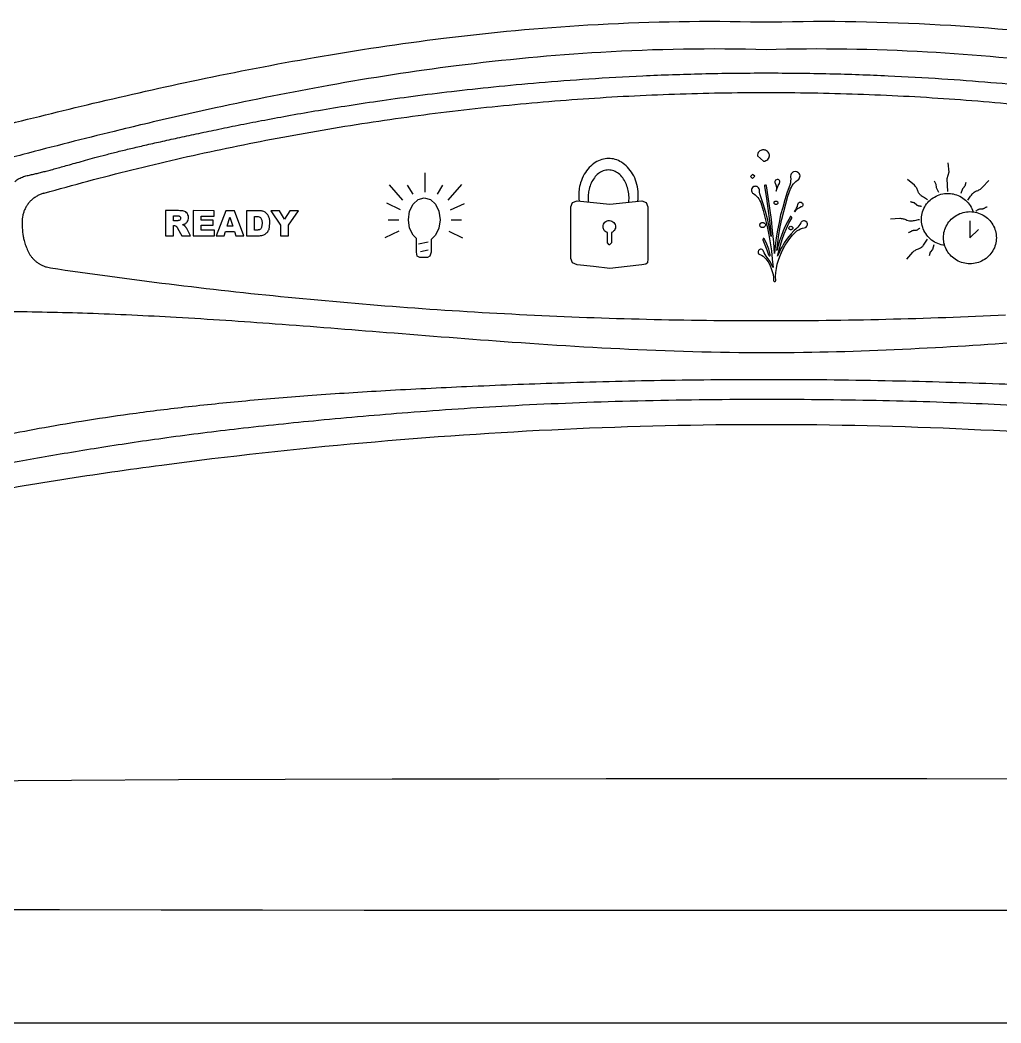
# Model space of a CAD drawing. Extents: x 941 to 1034, y 781 to 934.
# Drawn here: x 985.921 to 988.565, y 801.568 to 804.272 of the extents above; entities that cross this region are included whole.
import ezdxf

# ---------------------------------------------------------------- set-up
doc = ezdxf.new("R2010")
doc.units = 0
doc.header["$MEASUREMENT"] = 0
doc.layers.add('1', color=4, linetype='Continuous')

# ---------------------------------------------------------------- blocks, each defined once
blk = doc.blocks.new('main_control')
at = {"color": 3, "linetype": 'Continuous'}
for p, q in [((10.8973, 14.0873), (10.9136, 14.0729)), ((11.4108, 14.0683), (11.4129, 14.0436)), ((10.0017, 13.9898), (10.0022, 14.0419)), ((10.8839, 14.0371), (10.8783, 14.032)), ((10.8783, 14.032), (10.8843, 14.0265)), ((10.8906, 14.0324), (10.8839, 14.0371)), ((10.8843, 14.0265), (10.8906, 14.0324)), ((10.987, 14.0357), (10.9864, 14.0328)), ((10.9864, 14.0328), (10.9865, 14.03)), ((10.9883, 14.0386), (10.987, 14.0357)), ((10.9897, 14.0408), (10.9883, 14.0386)), ((10.9925, 14.043), (10.9897, 14.0408)), ((10.9946, 14.0445), (10.9925, 14.043)), ((11.0003, 14.0447), (10.9946, 14.0445)), ((11.0033, 14.0441), (11.0003, 14.0447)), ((11.0062, 14.0428), (11.0033, 14.0441)), ((11.0084, 14.0414), (11.0062, 14.0428)), ((11.0099, 14.0393), (11.0084, 14.0414)), ((11.0114, 14.0366), (11.0099, 14.0393)), ((11.0123, 14.0337), (11.0114, 14.0366)), ((11.0116, 14.0309), (11.0123, 14.0337)), ((11.4129, 14.0436), (11.4079, 14.0249)), ((9.9421, 13.9682), (9.906, 14.0094)), ((9.9693, 13.9841), (9.9546, 14.0079)), ((10.0352, 13.9841), (10.0499, 14.0079)), ((10.0635, 13.9676), (10.1006, 14.0099)), ((10.8922, 14.0055), (10.8901, 14.0047)), ((10.8944, 14.0048), (10.8922, 14.0055)), ((10.8966, 14.0042), (10.8944, 14.0048)), ((10.9173, 14.0085), (10.916, 14.007)), ((10.916, 14.007), (10.916, 14.0056)), ((10.916, 14.0056), (10.9215, 13.9724)), ((10.918, 14.0092), (10.9173, 14.0085)), ((10.9195, 14.0085), (10.918, 14.0092)), ((10.921, 14.0079), (10.9195, 14.0085)), ((10.9217, 14.0065), (10.921, 14.0079)), ((10.9264, 13.9768), (10.9217, 14.0065)), ((10.945, 14.0201), (10.9444, 14.0179)), ((10.9444, 14.0179), (10.9445, 14.0158)), ((10.9445, 14.0158), (10.9453, 14.0137)), ((10.9464, 14.0215), (10.945, 14.0201)), ((10.9453, 14.0137), (10.9469, 14.0088)), ((10.9485, 14.023), (10.9464, 14.0215)), ((10.9469, 14.0088), (10.9485, 14.0032)), ((10.9507, 14.0231), (10.9485, 14.023)), ((10.9494, 13.9975), (10.9534, 14.0076)), ((10.9529, 14.0232), (10.9507, 14.0231)), ((10.955, 14.0225), (10.9529, 14.0232)), ((10.9534, 14.0076), (10.9568, 14.0127)), ((10.9565, 14.0205), (10.955, 14.0225)), ((10.9573, 14.0191), (10.9565, 14.0205)), ((10.9568, 14.0127), (10.9581, 14.017)), ((10.9581, 14.017), (10.9573, 14.0191)), ((10.9844, 14.0086), (10.9778, 13.9893)), ((10.9863, 14.0144), (10.9844, 14.0086)), ((10.9868, 14.0194), (10.9863, 14.0144)), ((10.9865, 14.03), (10.9874, 14.0251)), ((10.9874, 14.0251), (10.9868, 14.0194)), ((10.9889, 14.0031), (10.9909, 14.0074)), ((10.9909, 14.0074), (10.9943, 14.0118)), ((10.9943, 14.0118), (10.9978, 14.0155)), ((10.9978, 14.0155), (11.0013, 14.0185)), ((11.0013, 14.0185), (11.0055, 14.0214)), ((11.0055, 14.0214), (11.0083, 14.023)), ((11.0083, 14.023), (11.0097, 14.0251)), ((11.0097, 14.0251), (11.011, 14.028)), ((11.011, 14.028), (11.0116, 14.0309)), ((11.3205, 14.0078), (11.3014, 14.0238)), ((11.3735, 14.0197), (11.3785, 14.0106)), ((11.3785, 14.0106), (11.3792, 14.0016)), ((11.4079, 14.0249), (11.4099, 13.9914)), ((11.4589, 14.015), (11.4559, 14.0052)), ((11.5043, 14.0024), (11.5206, 14.0212)), ((8.9736, 13.9863), (8.9744, 13.9865)), ((8.9744, 13.9865), (8.9753, 13.9868)), ((10.8817, 13.9973), (10.8811, 13.9952)), ((10.8811, 13.9952), (10.8812, 13.993)), ((10.8812, 13.993), (10.882, 13.9902)), ((10.8824, 13.9995), (10.8817, 13.9973)), ((10.882, 13.9902), (10.8828, 13.9881)), ((10.8837, 14.0016), (10.8824, 13.9995)), ((10.8828, 13.9881), (10.8843, 13.9867)), ((10.888, 14.0046), (10.8837, 14.0016)), ((10.8843, 13.9867), (10.8865, 13.9854)), ((10.8865, 13.9854), (10.8909, 13.982)), ((10.8901, 14.0047), (10.888, 14.0046)), ((10.8909, 13.982), (10.8946, 13.9786)), ((10.8946, 13.9786), (10.8984, 13.9752)), ((10.8988, 14.0029), (10.8966, 14.0042)), ((10.9003, 14.0008), (10.8988, 14.0029)), ((10.9018, 13.9987), (10.9003, 14.0008)), ((10.9026, 13.9966), (10.9018, 13.9987)), ((10.9029, 13.9895), (10.9026, 13.9966)), ((10.9038, 13.9846), (10.9029, 13.9895)), ((10.9054, 13.9797), (10.9038, 13.9846)), ((10.9127, 13.9579), (10.9054, 13.9797)), ((10.9482, 13.9918), (10.9494, 13.9975)), ((10.9487, 13.9975), (10.9482, 13.9918)), ((10.9485, 14.0032), (10.9487, 13.9975)), ((10.9681, 13.9371), (10.9796, 13.9787)), ((10.9778, 13.9893), (10.9713, 13.9691)), ((10.9796, 13.9787), (10.9868, 13.9988)), ((10.9868, 13.9988), (10.9889, 14.0031)), ((11.3792, 14.0016), (11.3856, 13.9897)), ((11.4499, 13.9983), (11.4459, 13.9854)), ((9.8976, 13.961), (9.9347, 13.9429)), ((9.9599, 13.9383), (9.9693, 13.9568)), ((9.9693, 13.9568), (9.9829, 13.9692)), ((9.9829, 13.9692), (9.9996, 13.9738)), ((9.9996, 13.9738), (10.0164, 13.9692)), ((10.0164, 13.9692), (10.03, 13.9568)), ((10.03, 13.9568), (10.0389, 13.9382)), ((10.1069, 13.9583), (10.0697, 13.9408)), ((10.3944, 13.9498), (10.3994, 13.9618)), ((10.3994, 13.9618), (10.4116, 13.966)), ((10.4116, 13.966), (10.4553, 13.9618)), ((10.4553, 13.9618), (10.4997, 13.9568)), ((10.4997, 13.9568), (10.5426, 13.9618)), ((10.5426, 13.9618), (10.5856, 13.966)), ((10.5856, 13.966), (10.5978, 13.9617)), ((10.5978, 13.9617), (10.602, 13.9498)), ((10.8984, 13.9752), (10.9014, 13.971)), ((10.9014, 13.971), (10.9037, 13.9661)), ((10.9037, 13.9661), (10.9061, 13.9612)), ((10.9061, 13.9612), (10.9126, 13.9402)), ((10.9192, 13.9368), (10.9127, 13.9579)), ((10.9215, 13.9724), (10.9311, 13.9046)), ((10.9311, 13.9465), (10.9264, 13.9768)), ((10.9713, 13.9691), (10.9656, 13.9484)), ((11.0031, 13.9461), (11.0051, 13.9511)), ((11.0051, 13.9511), (11.0064, 13.9569)), ((11.0064, 13.9569), (11.007, 13.9583)), ((11.007, 13.9583), (11.0084, 13.9605)), ((11.0084, 13.9605), (11.0105, 13.962)), ((11.0105, 13.962), (11.0127, 13.9621)), ((11.0127, 13.9621), (11.0148, 13.9621)), ((11.0148, 13.9621), (11.0163, 13.9615)), ((11.0163, 13.9615), (11.0185, 13.9601)), ((11.0188, 13.9516), (11.0174, 13.9501)), ((11.0185, 13.9601), (11.0193, 13.958)), ((11.0201, 13.9538), (11.0188, 13.9516)), ((11.0193, 13.958), (11.0201, 13.9559)), ((11.0201, 13.9559), (11.0201, 13.9538)), ((11.3268, 13.9547), (11.3198, 13.9606)), ((9.3023, 13.9395), (9.3023, 13.8718)), ((9.3376, 13.9395), (9.3023, 13.9395)), ((9.3236, 13.912), (9.3236, 13.9258)), ((9.3236, 13.9258), (9.3329, 13.9258)), ((9.3765, 13.9395), (9.3765, 13.8718)), ((9.4332, 13.9394), (9.3765, 13.9395)), ((9.3978, 13.9142), (9.3978, 13.925)), ((9.3978, 13.925), (9.4332, 13.925)), ((9.4332, 13.925), (9.4332, 13.9394)), ((9.4646, 13.9394), (9.4388, 13.8718)), ((9.4878, 13.9394), (9.4646, 13.9394)), ((9.5136, 13.8718), (9.4878, 13.9394)), ((9.5205, 13.9394), (9.5205, 13.8718)), ((9.552, 13.9394), (9.5205, 13.9394)), ((9.5417, 13.8872), (9.5417, 13.9241)), ((9.5417, 13.9241), (9.547, 13.9241)), ((9.5856, 13.9394), (9.6123, 13.9001)), ((9.6091, 13.9394), (9.5856, 13.9394)), ((9.623, 13.9166), (9.6091, 13.9394)), ((9.6368, 13.9394), (9.623, 13.9166)), ((9.6336, 13.9001), (9.6603, 13.9394)), ((9.6603, 13.9394), (9.6368, 13.9394)), ((9.9567, 13.9151), (9.9599, 13.9383)), ((10.0389, 13.9382), (10.0425, 13.915)), ((10.3944, 13.8101), (10.3944, 13.9498)), ((10.602, 13.9498), (10.602, 13.81)), ((10.9126, 13.9402), (10.9184, 13.9184)), ((10.925, 13.9143), (10.9192, 13.9368)), ((10.935, 13.9161), (10.9311, 13.9465)), ((10.9598, 13.9283), (10.9555, 13.9076)), ((10.9656, 13.9484), (10.9598, 13.9283)), ((10.9631, 13.9163), (10.9681, 13.9371)), ((10.997, 13.936), (11.0004, 13.9411)), ((11.0012, 13.9404), (10.997, 13.936)), ((11.0004, 13.9411), (11.0031, 13.9461)), ((11.0054, 13.9441), (11.0012, 13.9404)), ((11.0103, 13.9471), (11.0054, 13.9441)), ((11.0153, 13.9494), (11.0103, 13.9471)), ((11.0174, 13.9501), (11.0153, 13.9494)), ((9.3325, 13.912), (9.3236, 13.912)), ((9.3236, 13.8718), (9.3236, 13.8992)), ((9.3236, 13.8992), (9.3254, 13.8992)), ((9.4307, 13.9142), (9.3978, 13.9142)), ((9.3978, 13.8871), (9.3978, 13.9004)), ((9.3978, 13.9004), (9.4307, 13.9004)), ((9.4307, 13.9004), (9.4307, 13.9142)), ((9.4684, 13.8976), (9.4759, 13.9219)), ((9.4834, 13.8976), (9.4684, 13.8976)), ((9.4759, 13.9219), (9.4834, 13.8976)), ((9.5624, 13.9054), (9.5608, 13.8937)), ((9.5811, 13.889), (9.5837, 13.9058)), ((9.6123, 13.9001), (9.6123, 13.8717)), ((9.6336, 13.8717), (9.6336, 13.9001)), ((9.9023, 13.9146), (9.9306, 13.9146)), ((9.9599, 13.8924), (9.9567, 13.9151)), ((10.0425, 13.915), (10.0389, 13.8923)), ((10.0718, 13.9145), (10.1001, 13.9145)), ((10.9184, 13.9184), (10.9235, 13.8965)), ((10.9301, 13.8925), (10.925, 13.9143)), ((10.9311, 13.9046), (10.9345, 13.8699)), ((10.9383, 13.885), (10.935, 13.9161)), ((10.9555, 13.9076), (10.9519, 13.8868)), ((10.9588, 13.8956), (10.9631, 13.9163)), ((10.9724, 13.8975), (10.9664, 13.8852)), ((10.9785, 13.9098), (10.9724, 13.8975)), ((10.9755, 13.8912), (10.9822, 13.9056)), ((10.9853, 13.9221), (10.9785, 13.9098)), ((10.9822, 13.9056), (10.9897, 13.9194)), ((10.9859, 13.9235), (10.9853, 13.9221)), ((10.9874, 13.9236), (10.9859, 13.9235)), ((10.9888, 13.9229), (10.9874, 13.9236)), ((10.9896, 13.9222), (10.9888, 13.9229)), ((10.9903, 13.9208), (10.9896, 13.9222)), ((10.9897, 13.9194), (10.9903, 13.9208)), ((11.0091, 13.8988), (11.0064, 13.8951)), ((11.0119, 13.9024), (11.0091, 13.8988)), ((11.0139, 13.9067), (11.0119, 13.9024)), ((11.0152, 13.9089), (11.0139, 13.9067)), ((11.0166, 13.9104), (11.0152, 13.9089)), ((11.0188, 13.9112), (11.0166, 13.9104)), ((11.0216, 13.912), (11.0188, 13.9112)), ((11.0238, 13.912), (11.0216, 13.912)), ((11.026, 13.9114), (11.0238, 13.912)), ((11.0304, 13.9087), (11.026, 13.9114)), ((11.0287, 13.8952), (11.0301, 13.8973)), ((11.0301, 13.8973), (11.0314, 13.8995)), ((11.0312, 13.9066), (11.0304, 13.9087)), ((11.032, 13.9038), (11.0312, 13.9066)), ((11.0314, 13.8995), (11.0321, 13.9017)), ((11.0321, 13.9017), (11.032, 13.9038)), ((11.2808, 13.9182), (11.2558, 13.9162)), ((11.47, 13.9125), (11.47, 13.8665)), ((9.3023, 13.8718), (9.3236, 13.8718)), ((9.3345, 13.8925), (9.3458, 13.8718)), ((9.3458, 13.8718), (9.3698, 13.8718)), ((9.3698, 13.8718), (9.3595, 13.8914)), ((9.3765, 13.8718), (9.4343, 13.8718)), ((9.4343, 13.8871), (9.3978, 13.8871)), ((9.4343, 13.8718), (9.4343, 13.8871)), ((9.4388, 13.8718), (9.4604, 13.8718)), ((9.4604, 13.8718), (9.4639, 13.8829)), ((9.4639, 13.8829), (9.4879, 13.8829)), ((9.4879, 13.8829), (9.4914, 13.8718)), ((9.4914, 13.8718), (9.5136, 13.8718)), ((9.5205, 13.8718), (9.552, 13.8718)), ((9.5469, 13.8872), (9.5417, 13.8872)), ((9.6123, 13.8717), (9.6336, 13.8717)), ((9.8945, 13.8676), (9.9316, 13.8852)), ((9.9693, 13.8738), (9.9599, 13.8924)), ((9.979, 13.8646), (9.9693, 13.8738)), ((10.03, 13.8738), (10.0177, 13.8622)), ((10.0389, 13.8923), (10.03, 13.8738)), ((10.1038, 13.865), (10.0666, 13.8831)), ((10.4932, 13.8524), (10.4932, 13.8803)), ((10.5039, 13.8805), (10.5039, 13.8524)), ((10.9235, 13.8965), (10.9279, 13.8747)), ((10.9279, 13.8747), (10.9315, 13.8528)), ((10.9345, 13.8699), (10.9301, 13.8925)), ((10.9415, 13.8545), (10.9383, 13.885)), ((10.9519, 13.8868), (10.9483, 13.8661)), ((10.9524, 13.8535), (10.9552, 13.8749)), ((10.9552, 13.8749), (10.9588, 13.8956)), ((10.9618, 13.8723), (10.9572, 13.8586)), ((10.9664, 13.8852), (10.9618, 13.8723)), ((10.9636, 13.8617), (10.9696, 13.8768)), ((10.9696, 13.8768), (10.9755, 13.8912)), ((10.9883, 13.8774), (10.9821, 13.8694)), ((10.9851, 13.8646), (10.992, 13.8733)), ((10.9952, 13.8848), (10.9883, 13.8774)), ((10.992, 13.8733), (10.9997, 13.8814)), ((11.0029, 13.8914), (10.9952, 13.8848)), ((10.9997, 13.8814), (11.0039, 13.8851)), ((11.0064, 13.8951), (11.0029, 13.8914)), ((11.0039, 13.8851), (11.0088, 13.8881)), ((11.0088, 13.8881), (11.0138, 13.8904)), ((11.0138, 13.8904), (11.0187, 13.892)), ((11.0187, 13.892), (11.0237, 13.8936)), ((11.0237, 13.8936), (11.0266, 13.8944)), ((11.0266, 13.8944), (11.0287, 13.8952)), ((11.47, 13.8665), (11.493, 13.8891)), ((9.9782, 13.8614), (9.979, 13.8646)), ((9.9782, 13.8274), (9.9782, 13.8614)), ((10.0101, 13.8542), (9.9839, 13.8496)), ((10.0177, 13.8622), (10.018, 13.8614)), ((10.018, 13.8614), (10.018, 13.8274)), ((10.4982, 13.8475), (10.4932, 13.8524)), ((10.4989, 13.8475), (10.4982, 13.8475)), ((10.5039, 13.8524), (10.4989, 13.8475)), ((10.9124, 13.8635), (10.9117, 13.862)), ((10.9117, 13.862), (10.9118, 13.8606)), ((10.9118, 13.8606), (10.9173, 13.8473)), ((10.9131, 13.8642), (10.9124, 13.8635)), ((10.9145, 13.8643), (10.9131, 13.8642)), ((10.916, 13.8636), (10.9145, 13.8643)), ((10.9167, 13.8629), (10.916, 13.8636)), ((10.923, 13.8496), (10.9167, 13.8629)), ((10.9173, 13.8473), (10.9228, 13.834)), ((10.9278, 13.8356), (10.923, 13.8496)), ((10.9315, 13.8528), (10.9352, 13.8309)), ((10.9433, 13.8241), (10.9415, 13.8545)), ((10.9455, 13.8447), (10.9433, 13.8241)), ((10.9483, 13.8661), (10.9455, 13.8447)), ((10.9495, 13.8321), (10.9524, 13.8535)), ((10.9534, 13.8457), (10.9495, 13.8321)), ((10.9572, 13.8586), (10.9534, 13.8457)), ((10.9553, 13.8316), (10.9591, 13.8466)), ((10.9591, 13.8466), (10.9636, 13.8617)), ((10.965, 13.844), (10.9595, 13.8353)), ((10.9697, 13.8527), (10.965, 13.844)), ((10.9666, 13.8369), (10.9721, 13.8464)), ((10.9759, 13.8614), (10.9697, 13.8527)), ((10.9721, 13.8464), (10.9782, 13.8558)), ((10.9821, 13.8694), (10.9759, 13.8614)), ((10.9782, 13.8558), (10.9851, 13.8646)), ((11.3729, 13.8472), (11.3689, 13.8344)), ((9.9808, 13.8171), (9.9782, 13.8274)), ((9.9871, 13.813), (9.9808, 13.8171)), ((10.0096, 13.8326), (9.9892, 13.8289)), ((10.0148, 13.8171), (10.0085, 13.8129)), ((10.018, 13.8274), (10.0148, 13.8171)), ((10.8999, 13.8311), (10.8992, 13.829)), ((10.8992, 13.829), (10.8993, 13.8275)), ((10.8993, 13.8275), (10.8993, 13.8254)), ((10.8993, 13.8254), (10.9001, 13.8233)), ((10.9005, 13.8325), (10.8999, 13.8311)), ((10.9001, 13.8233), (10.9016, 13.8219)), ((10.9019, 13.834), (10.9005, 13.8325)), ((10.9016, 13.8219), (10.9038, 13.8213)), ((10.904, 13.8348), (10.9019, 13.834)), ((10.9038, 13.8213), (10.9082, 13.8193)), ((10.9055, 13.8356), (10.904, 13.8348)), ((10.9076, 13.8356), (10.9055, 13.8356)), ((10.9098, 13.835), (10.9076, 13.8356)), ((10.9082, 13.8193), (10.9126, 13.8166)), ((10.9113, 13.8336), (10.9098, 13.835)), ((10.9128, 13.8323), (10.9113, 13.8336)), ((10.9126, 13.8166), (10.9163, 13.8132)), ((10.9136, 13.8302), (10.9128, 13.8323)), ((10.9159, 13.826), (10.9136, 13.8302)), ((10.9182, 13.8211), (10.9159, 13.826)), ((10.9213, 13.8169), (10.9182, 13.8211)), ((10.9265, 13.81), (10.9213, 13.8169)), ((10.9228, 13.834), (10.9269, 13.82)), ((10.9269, 13.82), (10.9277, 13.8193)), ((10.9277, 13.8193), (10.9291, 13.8179)), ((10.9319, 13.8215), (10.9278, 13.8356)), ((10.9291, 13.8179), (10.9306, 13.818)), ((10.9306, 13.818), (10.9313, 13.8187)), ((10.9313, 13.8187), (10.932, 13.8201)), ((10.932, 13.8201), (10.9319, 13.8215)), ((10.9352, 13.8309), (10.9374, 13.809)), ((10.9515, 13.8165), (10.9553, 13.8316)), ((10.9555, 13.8259), (10.9515, 13.8165)), ((10.9541, 13.806), (10.9573, 13.816)), ((10.9595, 13.8353), (10.9555, 13.8259)), ((10.9573, 13.816), (10.962, 13.8268)), ((10.962, 13.8268), (10.9666, 13.8369)), ((11.3002, 13.809), (11.3164, 13.8278)), ((11.3629, 13.8275), (11.3599, 13.8177)), ((11.3689, 13.8344), (11.3629, 13.8275)), ((10.0085, 13.8129), (9.9871, 13.813)), ((10.3994, 13.7988), (10.3944, 13.8101)), ((10.4116, 13.7938), (10.3994, 13.7988)), ((10.4553, 13.7889), (10.4116, 13.7938)), ((10.4997, 13.7839), (10.4553, 13.7889)), ((10.5462, 13.7889), (10.4997, 13.7839)), ((10.5856, 13.7938), (10.5462, 13.7889)), ((10.5963, 13.7952), (10.5856, 13.7938)), ((10.6013, 13.7987), (10.5963, 13.7952)), ((10.602, 13.81), (10.6013, 13.7987)), ((10.9163, 13.8132), (10.9201, 13.8098)), ((10.9201, 13.8098), (10.9231, 13.8056)), ((10.9231, 13.8056), (10.9277, 13.7987)), ((10.9319, 13.8024), (10.9265, 13.81)), ((10.9277, 13.7987), (10.9315, 13.791)), ((10.9315, 13.791), (10.9347, 13.7833)), ((10.9357, 13.7947), (10.9319, 13.8024)), ((10.9396, 13.7863), (10.9357, 13.7947)), ((10.9374, 13.809), (10.9396, 13.7863)), ((10.9491, 13.7838), (10.9508, 13.7952)), ((10.9508, 13.7952), (10.9541, 13.806)), ((10.9347, 13.7833), (10.9371, 13.7756)), ((10.9371, 13.7756), (10.9396, 13.7672)), ((10.9396, 13.7672), (10.9406, 13.7594)), ((10.9463, 13.7617), (10.9473, 13.7731)), ((10.9466, 13.7511), (10.9463, 13.7617)), ((10.9473, 13.7731), (10.9491, 13.7838)), ((10.9406, 13.7594), (10.9409, 13.7509)), ((10.9409, 13.7509), (10.9416, 13.7495)), ((10.9416, 13.7495), (10.9424, 13.7481)), ((10.9424, 13.7481), (10.9439, 13.7481)), ((10.9439, 13.7481), (10.9453, 13.7482)), ((10.9453, 13.7482), (10.946, 13.7496)), ((10.946, 13.7496), (10.9466, 13.7511))]:
    blk.add_line(p, q, dxfattribs=at)
for centre, radius, start, end in [((10.921, 16.5032), 2.0548, 268.8139, 271.1861), ((9.0904, 13.9031), 0.1748, 175.567, 190.8726), ((8.9947, 13.9105), 0.0789, 173.1691, 175.5679), ((10.9203, 26.7858), 13.1427, 261.56408, 264.37622), ((10.9208, 26.7905), 13.1474, 264.37581, 267.18928), ((10.921, 26.7935), 13.1505, 267.1893, 269.99999), ((10.9209, 26.7935), 13.1505, 270.00003, 272.81106)]:
    blk.add_arc(centre, radius, start, end, dxfattribs=at)
for points, knots in [([(10.9085, 16.9223), (10.7383, 16.9213), (10.415, 16.9282), (9.9559, 16.9657), (9.5463, 17.0241), (9.1819, 17.0989), (8.8591, 17.1858), (8.5743, 17.279), (8.3209, 17.3667), (8.0932, 17.4433), (7.887, 17.5068), (7.7002, 17.5565), (7.5318, 17.593), (7.3806, 17.6178), (7.2449, 17.6328), (7.1226, 17.6397), (7.0121, 17.6399), (6.9119, 17.6346), (6.8208, 17.6248), (6.7384, 17.6115), (6.6644, 17.5952), (6.5985, 17.5767), (6.5402, 17.5566), (6.488, 17.535), (6.4404, 17.5121), (6.3959, 17.4873), (6.3528, 17.46), (6.3094, 17.4289), (6.2641, 17.3919), (6.2166, 17.3472), (6.1676, 17.2933), (6.1186, 17.2284), (6.0723, 17.1493), (6.0354, 17.054), (6.0215, 16.9416), (6.0399, 16.8187), (6.0861, 16.6889), (6.1562, 16.5531), (6.2409, 16.4154), (6.3277, 16.2821), (6.4051, 16.1588), (6.4689, 16.0471), (6.5185, 15.9423), (6.553, 15.8413), (6.5716, 15.7438), (6.5718, 15.6487), (6.5555, 15.5549), (6.5246, 15.4583), (6.4789, 15.3574), (6.4195, 15.2507), (6.349, 15.1366), (6.2705, 15.0154), (6.1928, 14.8928), (6.1252, 14.7742), (6.0737, 14.6635), (6.0389, 14.5565), (6.0223, 14.4485), (6.0336, 14.3346), (6.0788, 14.2184), (6.1531, 14.1056), (6.2469, 14.0053), (6.3484, 13.9253), (6.4484, 13.8666), (6.515, 13.8377), (6.5472, 13.8257)], [0, 0, 0, 0, 0.51081, 0.969257, 1.381099, 1.751354, 2.08459, 2.383442, 2.650159, 2.888872, 3.104232, 3.29723, 3.468755, 3.620955, 3.756496, 3.878229, 3.988162, 4.087988, 4.179198, 4.262619, 4.338414, 4.406444, 4.467623, 4.523519, 4.575784, 4.626097, 4.676219, 4.728684, 4.786344, 4.851407, 4.924144, 5.004647, 5.0949, 5.198575, 5.308864, 5.430554, 5.56794, 5.720563, 5.888001, 6.053088, 6.197621, 6.324802, 6.438731, 6.544947, 6.644021, 6.735259, 6.828479, 6.928695, 7.038555, 7.160443, 7.294574, 7.441141, 7.593583, 7.729835, 7.85036, 7.959378, 8.066324, 8.176002, 8.298318, 8.436654, 8.578843, 8.708537, 8.822935, 8.925941, 8.925941, 8.925941, 8.925941]), ([(10.9635, 14.4489), (11.1152, 14.452), (11.4026, 14.4455), (11.8096, 14.4057), (12.1721, 14.3492), (12.4967, 14.2844), (12.7888, 14.2169), (13.0531, 14.1502), (13.293, 14.0864), (13.5114, 14.0269), (13.7094, 13.9725), (13.8871, 13.9233), (14.0453, 13.8803), (14.186, 13.8444), (14.312, 13.8151), (14.4258, 13.7919), (14.5291, 13.7745), (14.6228, 13.7623), (14.7071, 13.7546), (14.7833, 13.7508), (14.8529, 13.75), (14.9183, 13.752), (14.9819, 13.7565), (15.0465, 13.7639), (15.1152, 13.7751), (15.191, 13.792), (15.2757, 13.8173), (15.3689, 13.8547), (15.4684, 13.9089), (15.5703, 13.9835), (15.6668, 14.0792), (15.7466, 14.189), (15.7996, 14.3045), (15.8205, 14.4227), (15.8072, 14.5443), (15.7662, 14.6714), (15.7007, 14.8052), (15.6176, 14.9439), (15.5285, 15.0813), (15.446, 15.2111), (15.3776, 15.3292), (15.3242, 15.4401), (15.2864, 15.5512), (15.2668, 15.6669), (15.2747, 15.781), (15.3019, 15.8833), (15.3378, 15.9742), (15.3812, 16.0613), (15.4327, 16.1513), (15.4924, 16.2478), (15.5596, 16.3519), (15.633, 16.4663), (15.7063, 16.5903), (15.7688, 16.7197), (15.8088, 16.8475), (15.8202, 16.9695), (15.7989, 17.0798), (15.7575, 17.1727), (15.7088, 17.2492), (15.6586, 17.3116), (15.6093, 17.3631), (15.5621, 17.4053), (15.5173, 17.4403), (15.4741, 17.47), (15.4306, 17.4963), (15.3851, 17.5204), (15.336, 17.5429), (15.2817, 17.5639), (15.2433, 17.5763), (15.223, 17.5822)], [0, 0, 0, 0, 0.455153, 0.861222, 1.226025, 1.555412, 1.853982, 2.125455, 2.372915, 2.598826, 2.804561, 2.988953, 3.152015, 3.296261, 3.424562, 3.539996, 3.644651, 3.738948, 3.823246, 3.898685, 3.967523, 4.032139, 4.09495, 4.158793, 4.227168, 4.303604, 4.391589, 4.492184, 4.604266, 4.730459, 4.870086, 5.010274, 5.135427, 5.248068, 5.366018, 5.498571, 5.646723, 5.811899, 5.9836, 6.138065, 6.273213, 6.3928, 6.506774, 6.624245, 6.742196, 6.846741, 6.940902, 7.034855, 7.138449, 7.251763, 7.375366, 7.510248, 7.659387, 7.807319, 7.940547, 8.059097, 8.170841, 8.273453, 8.362669, 8.442182, 8.513269, 8.576211, 8.632066, 8.683567, 8.733623, 8.784516, 8.837927, 8.89553, 8.95895, 8.95895, 8.95895, 8.95895]), ([(6.5472, 13.8257), (6.5757, 13.815), (6.6299, 13.7976), (6.708, 13.7788), (6.7783, 13.7663), (6.8437, 13.7581), (6.9073, 13.7529), (6.9719, 13.7503), (7.04, 13.7503), (7.114, 13.7533), (7.1956, 13.7598), (7.2857, 13.7706), (7.3844, 13.7862), (7.4915, 13.8069), (7.6078, 13.8328), (7.7351, 13.8643), (7.8762, 13.9018), (8.0342, 13.9454), (8.2108, 13.9941), (8.4067, 14.0477), (8.6217, 14.106), (8.8571, 14.1678), (9.1151, 14.2318), (9.3992, 14.2958), (9.7136, 14.3567), (10.0637, 14.4094), (10.4559, 14.446), (10.7325, 14.4519), (10.8784, 14.4489)], [0, 0, 0, 0, 0.091368, 0.170543, 0.240738, 0.305455, 0.368211, 0.432047, 0.499394, 0.572616, 0.654023, 0.744865, 0.844888, 0.953689, 1.072019, 1.202279, 1.347142, 1.510087, 1.693732, 1.89693, 2.119281, 2.362062, 2.626947, 2.916897, 3.235533, 3.587461, 3.97859, 4.416458, 4.416458, 4.416458, 4.416458]), ([(10.921, 14.3734), (10.7725, 14.3776), (10.4931, 14.3727), (10.0998, 14.3352), (9.7538, 14.2815), (9.4741, 14.2256), (9.309, 14.188), (9.2452, 14.1729)], [0, 0, 0, 0, 0.44566, 0.83706, 1.184387, 1.495678, 1.692356, 1.692356, 1.692356, 1.692356]), ([(12.5966, 14.1729), (12.5308, 14.1885), (12.3614, 14.227), (12.0767, 14.2836), (11.7288, 14.3369), (11.3399, 14.373), (11.0657, 14.3775), (10.921, 14.3734)], [0, 0, 0, 0, 0.202695, 0.521156, 0.870877, 1.257889, 1.692274, 1.692274, 1.692274, 1.692274]), ([(8.8958, 14.0182), (8.8994, 14.0211), (8.9071, 14.0263), (8.9195, 14.0315), (8.932, 14.0347), (8.9441, 14.0373), (8.956, 14.0401), (8.9682, 14.0431), (8.9811, 14.0464), (8.9948, 14.05), (9.0097, 14.054), (9.0261, 14.0585), (9.0443, 14.0636), (9.0646, 14.0693), (9.0874, 14.0758), (9.1131, 14.0829), (9.142, 14.0906), (9.1741, 14.0987), (9.2094, 14.1073), (9.2479, 14.1163), (9.2901, 14.1258), (9.3361, 14.136), (9.3861, 14.1468), (9.4404, 14.1582), (9.4991, 14.1702), (9.5628, 14.1827), (9.6318, 14.1956), (9.7067, 14.2087), (9.7879, 14.2221), (9.8761, 14.2354), (9.9719, 14.2487), (10.0761, 14.2616), (10.1893, 14.274), (10.3125, 14.2855), (10.4467, 14.2956), (10.5929, 14.3039), (10.7523, 14.3094), (10.8631, 14.3107), (10.921, 14.3107)], [0, 0, 0, 0, 0.013976, 0.027562, 0.040296, 0.05245, 0.064624, 0.077119, 0.090251, 0.104328, 0.119664, 0.13657, 0.155351, 0.176321, 0.199864, 0.226423, 0.256339, 0.289515, 0.325781, 0.365297, 0.40841, 0.455447, 0.506611, 0.561954, 0.621761, 0.686507, 0.756546, 0.83238, 0.914521, 1.003532, 1.100031, 1.2047, 1.318309, 1.441744, 1.575935, 1.721952, 1.880984, 2.054444, 2.054444, 2.054444, 2.054444]), ([(10.921, 14.3107), (10.9782, 14.3107), (11.0879, 14.3095), (11.2456, 14.304), (11.3902, 14.296), (11.5228, 14.2861), (11.6445, 14.2748), (11.7563, 14.2627), (11.859, 14.2501), (11.9535, 14.2372), (12.0404, 14.2242), (12.1204, 14.2112), (12.1941, 14.1985), (12.262, 14.186), (12.3245, 14.1738), (12.3822, 14.1622), (12.4354, 14.1511), (12.4845, 14.1406), (12.5297, 14.1307), (12.5713, 14.1215), (12.6095, 14.1127), (12.6446, 14.1044), (12.6767, 14.0965), (12.706, 14.089), (12.7326, 14.0819), (12.7565, 14.0752), (12.7781, 14.0691), (12.7978, 14.0635), (12.8157, 14.0585), (12.8319, 14.0541), (12.8467, 14.0501), (12.8603, 14.0465), (12.873, 14.0433), (12.885, 14.0404), (12.8968, 14.0376), (12.9088, 14.0349), (12.9214, 14.0318), (12.9343, 14.0266), (12.9422, 14.0213), (12.946, 14.0183)], [0, 0, 0, 0, 0.171716, 0.329072, 0.47346, 0.606071, 0.727972, 0.840102, 0.943338, 1.038454, 1.126134, 1.206994, 1.281598, 1.350453, 1.414056, 1.472771, 1.526998, 1.57711, 1.623327, 1.665857, 1.704981, 1.740961, 1.773989, 1.804203, 1.831661, 1.856429, 1.878797, 1.899112, 1.917654, 1.934482, 1.949685, 1.963602, 1.97659, 1.988921, 2.00084, 2.01281, 2.025809, 2.039775, 2.054294, 2.054294, 2.054294, 2.054294]), ([(8.9753, 13.9868), (9.0537, 14.0091), (9.2119, 14.0512), (9.4515, 14.1062), (9.6937, 14.1529), (9.9374, 14.1913), (10.1821, 14.2211), (10.4278, 14.2425), (10.6741, 14.2553), (10.921, 14.2596), (11.1678, 14.2553), (11.4141, 14.2425), (11.6598, 14.2211), (11.9045, 14.1913), (12.1482, 14.1529), (12.3904, 14.1062), (12.63, 14.0512), (12.7882, 14.0091), (12.8666, 13.9868)], [0, 0, 0, 0, 0.244492, 0.49081, 0.73749, 0.984227, 1.230687, 1.477113, 1.723794, 1.970646, 2.217498, 2.464177, 2.710603, 2.957064, 3.203801, 3.450481, 3.696801, 3.941297, 3.941297, 3.941297, 3.941297]), ([(9.2452, 14.1729), (9.218, 14.1664), (9.1085, 14.1401), (8.9779, 14.1067), (8.8745, 14.0793), (8.853, 14.0735)], [0, 0, 0, 0, 0.0839043, 0.3377498, 0.4046223, 0.4046223, 0.4046223, 0.4046223]), ([(10.9126, 14.1034), (10.9115, 14.1034), (10.9094, 14.1031), (10.9055, 14.1017), (10.9013, 14.0987), (10.8979, 14.0935), (10.8972, 14.0893), (10.8973, 14.0873)], [0, 0, 0, 0, 0.0031803, 0.00627914, 0.0123378, 0.01836255, 0.02452272, 0.02452272, 0.02452272, 0.02452272]), ([(10.9136, 14.0729), (10.9158, 14.073), (10.9201, 14.0739), (10.9255, 14.0772), (10.9284, 14.0815), (10.9295, 14.0853), (10.9297, 14.0884), (10.9293, 14.0915), (10.9279, 14.0954), (10.9247, 14.0996), (10.9201, 14.1023), (10.9159, 14.1033), (10.9137, 14.1035), (10.9126, 14.1034)], [0, 0, 0, 0, 0.00662855, 0.01273561, 0.01860651, 0.02159108, 0.0246889, 0.0278237, 0.03088997, 0.03696591, 0.04320538, 0.04647321, 0.04988567, 0.04988567, 0.04988567, 0.04988567]), ([(10.5754, 13.9655), (10.5763, 13.9739), (10.5767, 13.991), (10.572, 14.016), (10.562, 14.0386), (10.5481, 14.0569), (10.5318, 14.0702), (10.5142, 14.0784), (10.4957, 14.0813), (10.4773, 14.0782), (10.4595, 14.0697), (10.4432, 14.056), (10.4295, 14.0375), (10.4204, 14.0161), (10.4174, 14.0008), (10.4166, 13.9936)], [0, 0, 0, 0, 0.0253608, 0.0510595, 0.0757611, 0.098609, 0.1192845, 0.1383108, 0.1562975, 0.1744476, 0.1936547, 0.214615, 0.2376095, 0.2622259, 0.283892, 0.283892, 0.283892, 0.283892]), ([(10.5507, 13.9631), (10.5514, 13.9689), (10.5517, 13.9806), (10.5488, 13.9978), (10.5432, 14.0139), (10.5349, 14.0282), (10.524, 14.0398), (10.5107, 14.0476), (10.4958, 14.0501), (10.4811, 14.0474), (10.468, 14.0397), (10.4573, 14.0282), (10.449, 14.014), (10.4436, 13.9988), (10.4418, 13.9882), (10.4413, 13.9833)], [0, 0, 0, 0, 0.0174177, 0.0349478, 0.0520477, 0.0684879, 0.0841218, 0.0992686, 0.113927, 0.1284842, 0.143201, 0.1585836, 0.1749517, 0.192199, 0.2069401, 0.2069401, 0.2069401, 0.2069401]), ([(11.3304, 13.9911), (11.3299, 13.9926), (11.3288, 13.9957), (11.3267, 14.0001), (11.3239, 14.0042), (11.3217, 14.0066), (11.3205, 14.0078)], [0, 0, 0, 0, 0.00481993, 0.0096619, 0.01455373, 0.01962922, 0.01962922, 0.01962922, 0.01962922]), ([(11.4559, 14.0052), (11.4555, 14.0046), (11.4547, 14.0033), (11.4534, 14.0015), (11.4519, 13.9997), (11.4506, 13.9987), (11.4499, 13.9983)], [0, 0, 0, 0, 0.002172842, 0.004410707, 0.006756269, 0.009217549, 0.009217549, 0.009217549, 0.009217549]), ([(8.9736, 13.9863), (8.972, 13.9859), (8.969, 13.9849), (8.963, 13.9826), (8.9557, 13.979), (8.9476, 13.9737), (8.9402, 13.9675), (8.9336, 13.9605), (8.928, 13.9527), (8.9233, 13.9444), (8.9197, 13.9355), (8.9175, 13.9273), (8.9166, 13.922), (8.9164, 13.9199)], [0, 0, 0, 0, 0.0048315, 0.0096183, 0.01921845, 0.02894239, 0.03865284, 0.04823383, 0.05776843, 0.06729843, 0.07682767, 0.08638384, 0.09282159, 0.09282159, 0.09282159, 0.09282159]), ([(10.4166, 13.9936), (10.4165, 13.9925), (10.4156, 13.9831), (10.4159, 13.9736), (10.4168, 13.9655)], [0, 0, 0, 0, 0.00357785, 0.0281577, 0.0281577, 0.0281577, 0.0281577]), ([(10.4413, 13.9833), (10.4412, 13.9824), (10.4406, 13.9756), (10.4407, 13.9688), (10.4414, 13.9631)], [0, 0, 0, 0, 0.00293016, 0.02023868, 0.02023868, 0.02023868, 0.02023868]), ([(11.3558, 13.9688), (11.354, 13.97), (11.3502, 13.9723), (11.3445, 13.9758), (11.3388, 13.9798), (11.3336, 13.9846), (11.3311, 13.9888), (11.3304, 13.9911)], [0, 0, 0, 0, 0.00659157, 0.01327119, 0.02017698, 0.02730937, 0.03446944, 0.03446944, 0.03446944, 0.03446944]), ([(11.4019, 13.8461), (11.3956, 13.8468), (11.3831, 13.85), (11.3664, 13.8596), (11.3529, 13.8732), (11.3435, 13.8898), (11.3389, 13.9083), (11.3395, 13.9274), (11.3452, 13.9458), (11.3557, 13.9618), (11.3701, 13.9745), (11.3872, 13.983), (11.405, 13.9864), (11.4166, 13.9859), (11.4218, 13.9851)], [0, 0, 0, 0, 0.0191066, 0.0381638, 0.0570794, 0.0759088, 0.0947242, 0.1136726, 0.132604, 0.1515742, 0.1705187, 0.1893965, 0.2082923, 0.224064, 0.224064, 0.224064, 0.224064]), ([(11.4218, 13.9851), (11.4228, 13.9849), (11.4301, 13.9836), (11.4432, 13.9791), (11.459, 13.9683), (11.4714, 13.9538), (11.4768, 13.9423), (11.4787, 13.9363)], [0, 0, 0, 0, 0.0031602, 0.02207617, 0.04102035, 0.05995392, 0.07874479, 0.07874479, 0.07874479, 0.07874479]), ([(11.4648, 13.9675), (11.466, 13.9693), (11.4683, 13.973), (11.4719, 13.9787), (11.4759, 13.9843), (11.4809, 13.9894), (11.4851, 13.9918), (11.4874, 13.9926)], [0, 0, 0, 0, 0.00655034, 0.01318877, 0.02006511, 0.02719833, 0.03441481, 0.03441481, 0.03441481, 0.03441481]), ([(11.4874, 13.9926), (11.4889, 13.9931), (11.492, 13.9942), (11.4965, 13.9962), (11.5006, 13.9989), (11.5031, 14.0012), (11.5043, 14.0024)], [0, 0, 0, 0, 0.00487487, 0.00976232, 0.01468263, 0.01976778, 0.01976778, 0.01976778, 0.01976778]), ([(10.9421, 13.961), (10.9421, 13.9616), (10.9423, 13.9627), (10.9434, 13.9641), (10.9447, 13.965), (10.9459, 13.9654), (10.947, 13.9655), (10.948, 13.9654), (10.9494, 13.9651), (10.951, 13.9644), (10.9524, 13.9631), (10.9529, 13.962), (10.9529, 13.9614)], [0, 0, 0, 0, 0.00161355, 0.00333899, 0.0052052, 0.00620049, 0.00724592, 0.00832252, 0.00939753, 0.01148228, 0.01337152, 0.01500586, 0.01500586, 0.01500586, 0.01500586]), ([(10.9529, 13.9614), (10.9529, 13.9608), (10.9526, 13.9594), (10.9513, 13.9577), (10.9497, 13.9568), (10.9484, 13.9564), (10.9473, 13.9562), (10.9463, 13.9563), (10.945, 13.9566), (10.9436, 13.9575), (10.9424, 13.9591), (10.9421, 13.9604), (10.9421, 13.9611)], [0, 0, 0, 0, 0.00204576, 0.00409311, 0.00621276, 0.0072895, 0.00836603, 0.00941165, 0.01040976, 0.01231802, 0.01421803, 0.01623462, 0.01623462, 0.01623462, 0.01623462]), ([(11.3198, 13.9606), (11.319, 13.9608), (11.3172, 13.9612), (11.3146, 13.9617), (11.3121, 13.9623), (11.3105, 13.9631), (11.3098, 13.9635)], [0, 0, 0, 0, 0.00267698, 0.00538591, 0.00799913, 0.01046635, 0.01046635, 0.01046635, 0.01046635]), ([(11.3398, 13.9507), (11.3392, 13.9509), (11.338, 13.9511), (11.336, 13.9514), (11.3339, 13.9517), (11.3315, 13.9522), (11.329, 13.953), (11.3275, 13.954), (11.3268, 13.9547)], [0, 0, 0, 0, 0.00180729, 0.00378066, 0.00597748, 0.00839031, 0.01098873, 0.01377895, 0.01377895, 0.01377895, 0.01377895]), ([(9.3329, 13.9258), (9.3336, 13.9258), (9.3351, 13.9257), (9.3372, 13.9255), (9.3391, 13.925), (9.3403, 13.9244), (9.3408, 13.924)], [0, 0, 0, 0, 0.002239411, 0.004321745, 0.006317629, 0.008247104, 0.008247104, 0.008247104, 0.008247104]), ([(9.3551, 13.9043), (9.3571, 13.9055), (9.3608, 13.9087), (9.364, 13.9151), (9.3645, 13.922), (9.3632, 13.9287), (9.3594, 13.9342), (9.3543, 13.9376), (9.3487, 13.9389), (9.3432, 13.9394), (9.3395, 13.9395), (9.3376, 13.9395)], [0, 0, 0, 0, 0.00725195, 0.01410643, 0.02089558, 0.02768676, 0.03422424, 0.04021041, 0.04576274, 0.05131694, 0.05684214, 0.05684214, 0.05684214, 0.05684214]), ([(9.3409, 13.924), (9.3415, 13.9234), (9.3427, 13.9218), (9.3429, 13.9199), (9.3429, 13.919)], [0, 0, 0, 0, 0.002730823, 0.005566851, 0.005566851, 0.005566851, 0.005566851]), ([(9.547, 13.9241), (9.5487, 13.9241), (9.552, 13.9239), (9.5565, 13.9224), (9.5596, 13.9195), (9.5611, 13.916), (9.5619, 13.9125), (9.5623, 13.909), (9.5624, 13.9066), (9.5624, 13.9054)], [0, 0, 0, 0, 0.00523997, 0.00985355, 0.01384697, 0.01754336, 0.02110964, 0.02467515, 0.02821857, 0.02821857, 0.02821857, 0.02821857]), ([(9.5837, 13.9058), (9.5837, 13.9076), (9.5835, 13.911), (9.5828, 13.9159), (9.5816, 13.9203), (9.5801, 13.9243), (9.578, 13.9279), (9.5754, 13.9312), (9.5723, 13.934), (9.5688, 13.9362), (9.5649, 13.9378), (9.5608, 13.9388), (9.5565, 13.9393), (9.5535, 13.9394), (9.552, 13.9394)], [0, 0, 0, 0, 0.00535329, 0.01022878, 0.01474567, 0.01898925, 0.02309818, 0.02724028, 0.03141458, 0.03559465, 0.03977577, 0.0439556, 0.04825506, 0.05280661, 0.05280661, 0.05280661, 0.05280661]), ([(11.3988, 13.8666), (11.3988, 13.8727), (11.4004, 13.885), (11.4077, 13.9021), (11.4191, 13.9168), (11.434, 13.9281), (11.4514, 13.9352), (11.4701, 13.9376), (11.4888, 13.9352), (11.5062, 13.928), (11.5211, 13.9167), (11.5325, 13.902), (11.5397, 13.8849), (11.5413, 13.8727), (11.5413, 13.8666)], [0, 0, 0, 0, 0.0183357, 0.036684, 0.0550893, 0.0735701, 0.0921317, 0.1108297, 0.1295178, 0.1480904, 0.1665728, 0.1849547, 0.2032565, 0.2215016, 0.2215016, 0.2215016, 0.2215016]), ([(11.486, 13.9382), (11.4865, 13.9385), (11.4875, 13.9392), (11.4891, 13.9404), (11.4909, 13.9416), (11.4929, 13.9429), (11.4953, 13.9441), (11.4971, 13.9445), (11.498, 13.9445)], [0, 0, 0, 0, 0.00180309, 0.00377013, 0.00595997, 0.00836624, 0.01096213, 0.01376016, 0.01376016, 0.01376016, 0.01376016]), ([(11.498, 13.9445), (11.4988, 13.9443), (11.5004, 13.9441), (11.5028, 13.9443), (11.505, 13.9447), (11.5065, 13.9451), (11.5072, 13.9452)], [0, 0, 0, 0, 0.002473011, 0.004836451, 0.007094882, 0.009288928, 0.009288928, 0.009288928, 0.009288928]), ([(11.5072, 13.9452), (11.508, 13.9456), (11.5095, 13.9465), (11.5117, 13.948), (11.5139, 13.9493), (11.5156, 13.9499), (11.5164, 13.9501)], [0, 0, 0, 0, 0.00266269, 0.00536027, 0.00797177, 0.01045015, 0.01045015, 0.01045015, 0.01045015]), ([(9.3254, 13.8992), (9.3263, 13.8992), (9.3282, 13.899), (9.3299, 13.8982), (9.3306, 13.8977)], [0, 0, 0, 0, 0.002727626, 0.005493749, 0.005493749, 0.005493749, 0.005493749]), ([(9.3306, 13.8977), (9.3309, 13.8974), (9.3315, 13.8969), (9.3323, 13.896), (9.3331, 13.8949), (9.3338, 13.8937), (9.3342, 13.8929), (9.3345, 13.8925)], [0, 0, 0, 0, 0.001148863, 0.002377197, 0.003676254, 0.005049953, 0.006510084, 0.006510084, 0.006510084, 0.006510084]), ([(9.3381, 13.9129), (9.3378, 13.9128), (9.3373, 13.9127), (9.3364, 13.9126), (9.3357, 13.9124), (9.335, 13.9123), (9.3343, 13.9122), (9.3337, 13.9121), (9.3331, 13.912), (9.3327, 13.912), (9.3325, 13.912)], [0, 0, 0, 0, 0.000923733, 0.001755593, 0.002512735, 0.003227302, 0.003908797, 0.004555823, 0.005160417, 0.005709425, 0.005709425, 0.005709425, 0.005709425]), ([(9.3429, 13.919), (9.3429, 13.918), (9.3425, 13.9161), (9.3407, 13.9139), (9.339, 13.9131), (9.3381, 13.9129)], [0, 0, 0, 0, 0.002900905, 0.005627345, 0.008305433, 0.008305433, 0.008305433, 0.008305433]), ([(9.3476, 13.9016), (9.3485, 13.9018), (9.3503, 13.9023), (9.3528, 13.9031), (9.3544, 13.9039), (9.3551, 13.9043)], [0, 0, 0, 0, 0.00285759, 0.005508039, 0.007956372, 0.007956372, 0.007956372, 0.007956372]), ([(9.3531, 13.8991), (9.3527, 13.8994), (9.3519, 13.8999), (9.3506, 13.9005), (9.3491, 13.9011), (9.3481, 13.9014), (9.3476, 13.9016)], [0, 0, 0, 0, 0.001384695, 0.002853364, 0.004412334, 0.006075597, 0.006075597, 0.006075597, 0.006075597]), ([(9.3595, 13.8914), (9.3593, 13.8917), (9.359, 13.8922), (9.3584, 13.8931), (9.3578, 13.8939), (9.3572, 13.8947), (9.3566, 13.8954), (9.356, 13.8961), (9.3555, 13.8968), (9.355, 13.8974), (9.3545, 13.8979), (9.354, 13.8983), (9.3536, 13.8988), (9.3533, 13.899), (9.3531, 13.8991)], [0, 0, 0, 0, 0.00101154, 0.00199113, 0.00300025, 0.00402266, 0.00500672, 0.00592434, 0.00676211, 0.00752616, 0.00823097, 0.00888763, 0.00949698, 0.01007518, 0.01007518, 0.01007518, 0.01007518]), ([(10.4813, 13.8962), (10.4813, 13.8985), (10.4823, 13.9029), (10.4862, 13.9085), (10.4919, 13.9121), (10.4986, 13.9133), (10.5053, 13.9118), (10.5109, 13.9079), (10.5145, 13.9022), (10.5152, 13.8977), (10.5151, 13.8955)], [0, 0, 0, 0, 0.006713, 0.0132968, 0.01987668, 0.02657251, 0.03327615, 0.03987575, 0.04647507, 0.05308097, 0.05308097, 0.05308097, 0.05308097]), ([(10.9039, 13.9008), (10.9039, 13.9017), (10.9041, 13.9034), (10.9054, 13.9052), (10.9067, 13.9063), (10.9079, 13.9069), (10.9093, 13.9073), (10.9108, 13.9075), (10.9124, 13.9074), (10.9139, 13.9071), (10.9153, 13.9066), (10.9169, 13.9056), (10.9184, 13.9039), (10.919, 13.9022), (10.919, 13.9013)], [0, 0, 0, 0, 0.00254405, 0.00504279, 0.0063426, 0.00770271, 0.00914708, 0.01070089, 0.01228564, 0.01381178, 0.01528116, 0.01669409, 0.01935322, 0.02192605, 0.02192605, 0.02192605, 0.02192605]), ([(10.919, 13.9013), (10.919, 13.9003), (10.9187, 13.8984), (10.9172, 13.8963), (10.9157, 13.8952), (10.9144, 13.8945), (10.9129, 13.8941), (10.9113, 13.8939), (10.9098, 13.894), (10.9084, 13.8943), (10.9071, 13.8949), (10.9056, 13.896), (10.9043, 13.8979), (10.9039, 13.8998), (10.9039, 13.9008)], [0, 0, 0, 0, 0.00296978, 0.0057899, 0.0072302, 0.00870918, 0.01023734, 0.011823, 0.01337706, 0.01482446, 0.01619699, 0.01752932, 0.02020503, 0.02317312, 0.02317312, 0.02317312, 0.02317312]), ([(10.982, 13.8921), (10.982, 13.893), (10.9825, 13.8948), (10.9846, 13.8967), (10.9874, 13.8975), (10.9902, 13.897), (10.9923, 13.8951), (10.9928, 13.8934), (10.9928, 13.8925)], [0, 0, 0, 0, 0.00260286, 0.00533936, 0.00815474, 0.01091411, 0.01350794, 0.01611968, 0.01611968, 0.01611968, 0.01611968]), ([(11.2998, 13.9133), (11.2983, 13.914), (11.2954, 13.9154), (11.2908, 13.917), (11.2859, 13.918), (11.2825, 13.9182), (11.2808, 13.9182)], [0, 0, 0, 0, 0.00486879, 0.00975969, 0.01469746, 0.01981344, 0.01981344, 0.01981344, 0.01981344]), ([(11.3338, 13.9152), (11.3316, 13.9148), (11.3273, 13.9138), (11.3208, 13.9122), (11.3139, 13.9111), (11.3067, 13.911), (11.302, 13.9122), (11.2998, 13.9133)], [0, 0, 0, 0, 0.00660091, 0.01329755, 0.02023395, 0.02741648, 0.03467451, 0.03467451, 0.03467451, 0.03467451]), ([(8.9187, 13.8701), (8.9194, 13.8664), (8.9213, 13.8579), (8.9253, 13.8449), (8.9289, 13.8359), (8.9309, 13.8314)], [0, 0, 0, 0, 0.01149839, 0.02606184, 0.04063635, 0.04063635, 0.04063635, 0.04063635]), ([(9.5564, 13.8886), (9.5557, 13.8883), (9.5543, 13.8878), (9.552, 13.8874), (9.5495, 13.8872), (9.5478, 13.8872), (9.5469, 13.8872)], [0, 0, 0, 0, 0.002171418, 0.004497516, 0.006990204, 0.00967193, 0.00967193, 0.00967193, 0.00967193]), ([(9.552, 13.8718), (9.5541, 13.8718), (9.5583, 13.8721), (9.5625, 13.873), (9.5646, 13.8736)], [0, 0, 0, 0, 0.00623094, 0.01280871, 0.01280871, 0.01280871, 0.01280871]), ([(9.5608, 13.8937), (9.5603, 13.8926), (9.5591, 13.8906), (9.5573, 13.8891), (9.5564, 13.8886)], [0, 0, 0, 0, 0.003500651, 0.006824862, 0.006824862, 0.006824862, 0.006824862]), ([(9.5646, 13.8736), (9.5661, 13.874), (9.569, 13.8751), (9.5729, 13.8777), (9.5763, 13.8809), (9.5791, 13.8847), (9.5805, 13.8875), (9.5811, 13.889)], [0, 0, 0, 0, 0.00461312, 0.00922487, 0.01384971, 0.01852792, 0.02332794, 0.02332794, 0.02332794, 0.02332794]), ([(10.4932, 13.8803), (10.4915, 13.8808), (10.4883, 13.8824), (10.4844, 13.8861), (10.4819, 13.8909), (10.4813, 13.8944), (10.4813, 13.8962)], [0, 0, 0, 0, 0.00533822, 0.01059052, 0.01583322, 0.02117869, 0.02117869, 0.02117869, 0.02117869]), ([(10.5151, 13.8955), (10.515, 13.8933), (10.5139, 13.889), (10.5099, 13.8836), (10.506, 13.8813), (10.5039, 13.8805)], [0, 0, 0, 0, 0.00653684, 0.01305805, 0.01968033, 0.01968033, 0.01968033, 0.01968033]), ([(10.9928, 13.8925), (10.9928, 13.8918), (10.9923, 13.8902), (10.9904, 13.8886), (10.988, 13.8879), (10.9857, 13.8883), (10.9838, 13.8892), (10.9825, 13.8905), (10.982, 13.8916), (10.982, 13.8921)], [0, 0, 0, 0, 0.00219896, 0.00466083, 0.00713131, 0.00944818, 0.01153818, 0.01336091, 0.01496225, 0.01496225, 0.01496225, 0.01496225]), ([(11.3136, 13.885), (11.3128, 13.8846), (11.3113, 13.8836), (11.3091, 13.8821), (11.3068, 13.8808), (11.3052, 13.8803), (11.3044, 13.8801)], [0, 0, 0, 0, 0.00266358, 0.0053616, 0.00797282, 0.0104503, 0.0104503, 0.0104503, 0.0104503]), ([(11.3228, 13.8857), (11.322, 13.8858), (11.3204, 13.886), (11.318, 13.8859), (11.3158, 13.8854), (11.3143, 13.8851), (11.3136, 13.885)], [0, 0, 0, 0, 0.002473478, 0.00483782, 0.00709736, 0.009292761, 0.009292761, 0.009292761, 0.009292761]), ([(11.3348, 13.892), (11.3343, 13.8917), (11.3332, 13.891), (11.3316, 13.8898), (11.3299, 13.8885), (11.3278, 13.8872), (11.3255, 13.8861), (11.3237, 13.8857), (11.3228, 13.8857)], [0, 0, 0, 0, 0.00180244, 0.0037693, 0.00595939, 0.00836623, 0.01096274, 0.01376154, 0.01376154, 0.01376154, 0.01376154]), ([(11.3334, 13.8376), (11.3357, 13.8383), (11.3399, 13.8408), (11.3449, 13.8459), (11.3489, 13.8515), (11.3525, 13.8571), (11.3548, 13.8609), (11.356, 13.8627)], [0, 0, 0, 0, 0.00719146, 0.01432857, 0.02122462, 0.02787648, 0.03441675, 0.03441675, 0.03441675, 0.03441675]), ([(11.5413, 13.8666), (11.5413, 13.8605), (11.5397, 13.8482), (11.5324, 13.8311), (11.521, 13.8164), (11.5061, 13.8051), (11.4887, 13.798), (11.47, 13.7956), (11.4513, 13.798), (11.4339, 13.8052), (11.419, 13.8165), (11.4076, 13.8312), (11.4004, 13.8483), (11.3988, 13.8605), (11.3988, 13.8666)], [0, 0, 0, 0, 0.0183354, 0.0366853, 0.0550928, 0.0735754, 0.0921381, 0.1108357, 0.1295232, 0.1480942, 0.1665747, 0.184955, 0.2032563, 0.2215033, 0.2215033, 0.2215033, 0.2215033]), ([(8.9309, 13.8314), (8.932, 13.829), (8.9344, 13.8242), (8.9387, 13.8175), (8.9437, 13.8113), (8.9493, 13.8056), (8.9554, 13.8005), (8.9621, 13.796), (8.9692, 13.7922), (8.9755, 13.7895), (8.9795, 13.7882), (8.981, 13.7878)], [0, 0, 0, 0, 0.00804489, 0.01599569, 0.02394024, 0.03189002, 0.039847, 0.04785288, 0.05593456, 0.06400692, 0.0685171, 0.0685171, 0.0685171, 0.0685171]), ([(11.3164, 13.8278), (11.3176, 13.829), (11.3201, 13.8312), (11.3242, 13.8339), (11.3287, 13.836), (11.3318, 13.8371), (11.3334, 13.8376)], [0, 0, 0, 0, 0.00499785, 0.00989383, 0.01482041, 0.01976692, 0.01976692, 0.01976692, 0.01976692]), ([(14.995, 13.5197), (14.9853, 13.5175), (14.965, 13.5133), (14.9329, 13.5074), (14.8975, 13.502), (14.8588, 13.4972), (14.8166, 13.4932), (14.7708, 13.4903), (14.7211, 13.4886), (14.6671, 13.4884), (14.6082, 13.4898), (14.5441, 13.4932), (14.4741, 13.4987), (14.3973, 13.5065), (14.3128, 13.517), (14.2196, 13.5306), (14.1169, 13.5472), (14.0045, 13.5668), (13.8835, 13.5882), (13.7545, 13.6098), (13.6176, 13.6299), (13.4716, 13.6471), (13.3137, 13.6594), (13.1407, 13.6664), (12.9494, 13.6677), (12.7389, 13.663), (12.5087, 13.6521), (12.2585, 13.6354), (11.9865, 13.614), (11.6905, 13.5901), (11.3664, 13.5677), (11.0076, 13.5531), (10.6267, 13.5592), (10.2521, 13.5823), (9.9105, 13.6095), (9.6089, 13.6336), (9.3404, 13.6518), (9.0995, 13.6632), (8.8827, 13.6678), (8.6872, 13.6661), (8.5106, 13.6584), (8.3487, 13.645), (8.1968, 13.6262), (8.0515, 13.604), (7.9126, 13.5802), (7.7833, 13.5573), (7.666, 13.5374), (7.5616, 13.5215), (7.4684, 13.5093), (7.3844, 13.5002), (7.3088, 13.4939), (7.2406, 13.4901), (7.179, 13.4884), (7.1232, 13.4886), (7.0724, 13.4902), (7.0259, 13.4932), (6.9835, 13.4972), (6.9446, 13.502), (6.9091, 13.5074), (6.8769, 13.5133), (6.8566, 13.5175), (6.847, 13.5197)], [0, 0, 0, 0, 0.029602, 0.062249, 0.098021, 0.136999, 0.179259, 0.224986, 0.27459, 0.328498, 0.387149, 0.45114, 0.521114, 0.597858, 0.682564, 0.776469, 0.880493, 0.994776, 1.118544, 1.249175, 1.387213, 1.533539, 1.690246, 1.862041, 2.052909, 2.264035, 2.493626, 2.744367, 3.016364, 3.312093, 3.63505, 3.991125, 4.388999, 4.777305, 5.116946, 5.417042, 5.684777, 5.924193, 6.140587, 6.335371, 6.510644, 6.670531, 6.822722, 6.969635, 7.111669, 7.245386, 7.363667, 7.468509, 7.561991, 7.645904, 7.721731, 7.789689, 7.850879, 7.90645, 7.957097, 8.003411, 8.045968, 8.085074, 8.120884, 8.153552, 8.183234, 8.183234, 8.183234, 8.183234]), ([(7.2493, 13.1635), (7.3342, 13.1492), (7.4963, 13.1355), (7.7259, 13.1405), (7.9289, 13.1584), (8.1095, 13.1825), (8.2704, 13.2103), (8.4136, 13.2387), (8.5405, 13.2655), (8.6537, 13.29), (8.7578, 13.3123), (8.8594, 13.3333), (8.9649, 13.3537), (9.0804, 13.3735), (9.2111, 13.3929), (9.3587, 13.4114), (9.523, 13.4282), (9.7033, 13.4429), (9.9018, 13.4556), (10.1223, 13.4664), (10.3697, 13.4761), (10.6472, 13.4833), (10.9481, 13.4857), (11.252, 13.4823), (11.5376, 13.4738), (11.7934, 13.4632), (12.0211, 13.4508), (12.2253, 13.4364), (12.4092, 13.4195), (12.577, 13.4001), (12.7337, 13.3781), (12.8849, 13.3525), (13.0356, 13.3226), (13.1923, 13.2892), (13.3622, 13.2524), (13.5519, 13.2135), (13.7652, 13.1768), (14.0052, 13.1479), (14.2748, 13.1333), (14.4653, 13.1441), (14.5647, 13.1591)], [0, 0, 0, 0, 0.258555, 0.486048, 0.688391, 0.869606, 1.032556, 1.178051, 1.307561, 1.421505, 1.525576, 1.627099, 1.732626, 1.847916, 1.978637, 2.128889, 2.294322, 2.473935, 2.671579, 2.891019, 3.136303, 3.414168, 3.723738, 4.039026, 4.32608, 4.580634, 4.807097, 5.010311, 5.194594, 5.361003, 5.517248, 5.669273, 5.820801, 5.97811, 6.149957, 6.34234, 6.559086, 6.798994, 7.067125, 7.368594, 7.368594, 7.368594, 7.368594]), ([(14.5805, 13.1046), (14.4989, 13.0909), (14.3417, 13.0726), (14.1045, 13.069), (13.8671, 13.0874), (13.632, 13.1255), (13.4111, 13.1698), (13.2144, 13.2099), (13.0391, 13.2445), (12.8764, 13.274), (12.7169, 13.3007), (12.5508, 13.3256), (12.372, 13.3485), (12.1765, 13.3696), (11.9613, 13.3891), (11.7238, 13.4073), (11.4614, 13.4213), (11.1722, 13.4294), (10.8599, 13.4314), (10.5413, 13.4267), (10.238, 13.4147), (9.965, 13.3962), (9.7227, 13.3752), (9.5062, 13.3527), (9.3115, 13.3285), (9.1344, 13.3022), (8.9682, 13.2745), (8.8028, 13.2445), (8.6292, 13.2102), (8.4399, 13.1716), (8.2297, 13.1295), (7.9994, 13.0906), (7.7571, 13.0693), (7.5068, 13.0716), (7.3405, 13.091), (7.2549, 13.1056)], [0, 0, 0, 0, 0.248096, 0.47379, 0.710913, 0.961256, 1.187895, 1.386734, 1.563684, 1.723893, 1.882712, 2.048772, 2.227656, 2.423576, 2.638628, 2.875934, 3.138035, 3.426918, 3.743716, 4.074767, 4.382822, 4.654111, 4.895734, 5.112377, 5.307115, 5.48415, 5.649444, 5.812592, 5.988538, 6.180231, 6.392287, 6.631538, 6.880528, 7.120883, 7.381489, 7.381489, 7.381489, 7.381489])]:
    blk.add_open_spline(points, degree=3, knots=knots, dxfattribs=at)
at = {"color": 4, "linetype": 'Continuous'}
blk.add_open_spline([(15.1159, 13.1272), (15.0917, 13.116), (14.9565, 13.0567), (14.7282, 12.9835), (14.428, 12.9392), (14.0636, 12.9478), (13.7089, 13.0323), (13.3561, 13.1159), (13.0889, 13.169), (12.8205, 13.2149), (12.4609, 13.2668), (12.0095, 13.3164), (11.4659, 13.3539), (10.9213, 13.3669), (10.3768, 13.3539), (9.8332, 13.3164), (9.3818, 13.2669), (9.0222, 13.215), (8.7538, 13.1691), (8.4866, 13.116), (8.1338, 13.0325), (7.7791, 12.9479), (7.4144, 12.9392), (7.114, 12.9834), (6.8852, 13.0567), (6.7498, 13.1162), (6.7252, 13.1276)], degree=3, knots=[0, 0, 0, 0, 0.080161, 0.442812, 0.714955, 0.986922, 1.531025, 1.803215, 2.075442, 2.347775, 2.620218, 3.165164, 3.709853, 4.254288, 4.798723, 5.343412, 5.888357, 6.1608, 6.433134, 6.705361, 6.977551, 7.521661, 7.793709, 8.06637, 8.429081, 8.510187, 8.510187, 8.510187, 8.510187], dxfattribs=at)
at = {"layer": '1', "color": 3}
blk.add_line((8.981, 13.7878), (8.9922, 13.7853), dxfattribs=at)
blk = doc.blocks.new('ENVOY')
at = {"layer": '1', "color": 4}
blk.add_lwpolyline([(93.1091, 77.1072, 0.414214), (81.1091, 89.1072), (12, 89.1072, 0.414214), (0, 77.1072), (0, 12, 0.414214), (12, 0), (81.1091, 0, 0.414214), (93.1091, 12)], format="xyb", close=True, dxfattribs=at)
at = {"layer": '1', "color": 3, "linetype": 'Continuous'}
for points in [[(44.3936, 0.6531), (44.6817, 0.6546), (44.9698, 0.6559), (45.2579, 0.6569), (45.546, 0.6578), (45.8341, 0.6584), (46.1222, 0.6588), (46.4103, 0.659), (46.6983, 0.6591), (46.9864, 0.6589), (47.2745, 0.6585), (47.5626, 0.6578), (47.8507, 0.657), (48.1388, 0.656), (48.4269, 0.6547), (48.715, 0.6532), (49.0031, 0.6515), (49.2912, 0.6495), (49.5792, 0.6473), (50.1554, 0.6423)], [(49.8445, 0.308), (49.5711, 0.3072), (49.2977, 0.3065), (49.0243, 0.3058), (48.7509, 0.3052), (48.4775, 0.3047), (48.2041, 0.3042), (47.9307, 0.3038), (47.6573, 0.3035), (47.3839, 0.3033), (47.1105, 0.3031), (46.8371, 0.303), (46.5637, 0.303), (46.2903, 0.303), (46.0169, 0.3031), (45.7434, 0.3033), (45.47, 0.3035), (45.1966, 0.3038), (44.9232, 0.3042), (44.6498, 0.3047), (44.3764, 0.3052)]]:
    blk.add_lwpolyline(points, dxfattribs=at)
at = {"layer": '1', "color": 1}
blk.add_blockref('main_control', (35.6329, -11.7497), dxfattribs=at)

msp = doc.modelspace()

# ---------------------------------------------------------------- block references
at = {"layer": '1'}
msp.add_blockref('ENVOY', (941.3783, 801.5681), dxfattribs=at)

doc.saveas('drawing.dxf')
